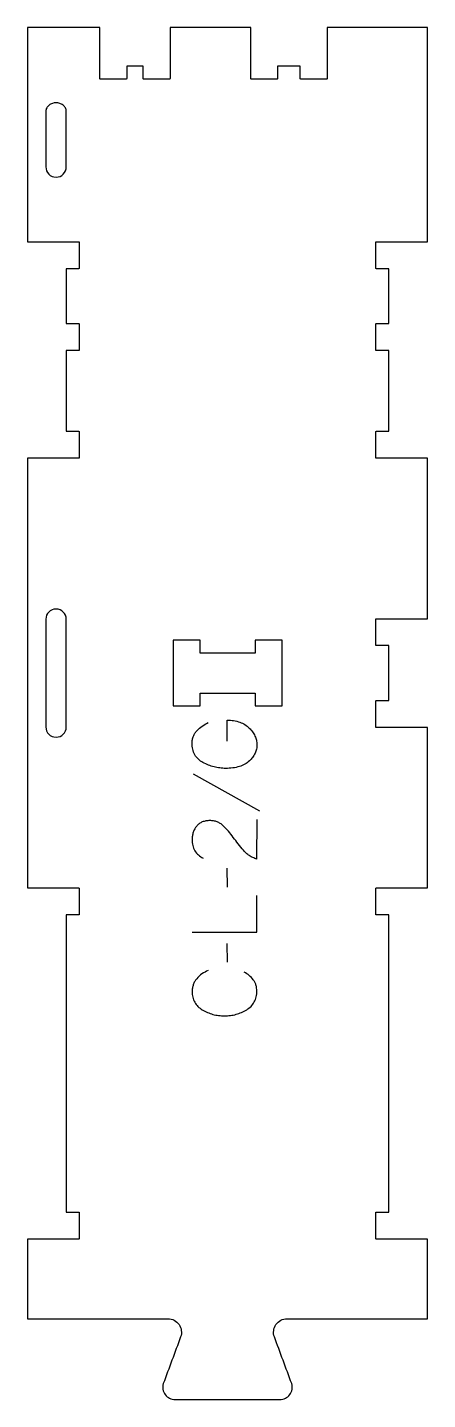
# Model space of a CAD drawing. Extents: x 0 to 186, y 0 to 637.
import ezdxf

# ---------------------------------------------------------------- set-up
doc = ezdxf.new("R2010")
doc.units = 0
for name, color, linetype in [('1_ANYTOOL_1MMDEEP_LABELS_S', 2, 'CONTINUOUS'), ('3_ANYTOOL_CUTTHROUGH_INSID', 4, 'CONTINUOUS'), ('4_ANYTOOL_CUTTHROUGH_OUTSI', 5, 'CONTINUOUS')]:
    doc.layers.add(name, color=color, linetype=linetype)

msp = doc.modelspace()

# ---------------------------------------------------------------- linework, layer by layer
at = {"layer": '1_ANYTOOL_1MMDEEP_LABELS_S'}
for p, q in [((76.825066, 290.460463), (107.596495, 273.274749)), ((92.467924, 246.660463), (92.553638, 237.874749)), ((92.467924, 211.774749), (92.553638, 202.989035))]:
    msp.add_line(p, q, dxfattribs=at)
for points in [[(92.553638, 305.674749), (92.596495, 315.446178, -0.031732), (95.603897, 315.178067, -0.048764), (98.521495, 314.433678, -0.050291), (100.832003, 313.323965, -0.060119), (102.839352, 311.739035, -0.036578), (104.325769, 310.007015, -0.050793), (105.485781, 308.047963, -0.051881), (106.153525, 306.094946, -0.053919), (106.396495, 304.046178, -0.055881), (106.189551, 302.01103, -0.055271), (105.539352, 300.071178, -0.05403), (104.380159, 298.145201, -0.038531), (102.882209, 296.460463, -0.067281), (100.771195, 294.91275, -0.049165), (98.350066, 293.889035, -0.047412), (95.146148, 293.216108, -0.028075), (91.867924, 293.031892, -0.03109), (89.176344, 293.199418, -0.031496), (86.526852, 293.701535, -0.031425), (83.898608, 294.552407, -0.02824), (81.389352, 295.710463, -0.064555), (79.237827, 297.239267, -0.078906), (77.612566, 299.305106, -0.076878), (76.638017, 301.928707, -0.050594), (76.353638, 304.731892, -0.039946), (76.486435, 306.391453, -0.052714), (76.921495, 307.994392, -0.053511), (77.636829, 309.377589, -0.05153), (78.625066, 310.581892, -0.040443), (81.048208, 312.622116, -0.04035), (83.767924, 314.246178)], [(106.310781, 269.246178), (106.267924, 250.946178, -0.034491), (104.520592, 251.608956, -0.037732), (102.887566, 252.51582, -0.037744), (101.41293, 253.655115, -0.03482), (100.117924, 254.996178, -0.00859), (97.719341, 257.955402, -0.008791), (95.425066, 260.996178, 0.020588), (93.191624, 263.815466, 0.025206), (90.710781, 266.417606, 0.046908), (89.409539, 267.438201, 0.051091), (87.935781, 268.185463, 0.050722), (86.287606, 268.634196, 0.041139), (84.582209, 268.774749, 0.039396), (82.774623, 268.632104, 0.058519), (81.035781, 268.142606, 0.060358), (79.628665, 267.352048, 0.061397), (78.453638, 266.246178, 0.048006), (77.531678, 264.890221, 0.045901), (76.878638, 263.385463, 0.045216), (76.476078, 261.645402, 0.034258), (76.353638, 259.860463, 0.055622), (76.647625, 257.225893, 0.079896), (77.628638, 254.781892, 0.080617), (79.294338, 252.812504, 0.060287), (81.453638, 251.374749)], [(83.853638, 199.131892, 0.059291), (80.924221, 197.595731, 0.066881), (78.475066, 195.381892, 0.04529), (77.551189, 194.064906, 0.046757), (76.883995, 192.601535, 0.04633), (76.479664, 190.961622, 0.037303), (76.353638, 189.274749, 0.054828), (76.629223, 186.769109, 0.073548), (77.526852, 184.426535, 0.073729), (79.055085, 182.457213, 0.056205), (81.046495, 180.939035, 0.033355), (83.436371, 179.717865, 0.034965), (85.969709, 178.833678, 0.034911), (88.637716, 178.30365, 0.031589), (91.353638, 178.131892, 0.032085), (94.070267, 178.306395, 0.035383), (96.737566, 178.844392, 0.035431), (99.272724, 179.742881, 0.033598), (101.660781, 180.981892, 0.058628), (103.661666, 182.544093, 0.073381), (105.180424, 184.56582, 0.072539), (106.081478, 187.011793, 0.05208), (106.353638, 189.617606, 0.033243), (106.257702, 191.058981, 0.042283), (105.946495, 192.467606, 0.042766), (105.439406, 193.710303, 0.044269), (104.725066, 194.846178, 0.055485), (102.810166, 196.857973, 0.045948), (100.525066, 198.446178)]]:
    msp.add_lwpolyline(points, format="xyb", dxfattribs=at)
msp.add_lwpolyline([(76.353638, 216.917606), (106.353638, 216.917606), (106.353638, 234.017606)], dxfattribs=at)
at = {"layer": '3_ANYTOOL_CUTTHROUGH_INSID'}
for points in [[(8.5, 572.250179, 1), (18, 572.250179), (18, 597.990527, 0.12263), (17.587875, 599.645618, 0.106401), (16.480762, 600.959794, 0.09127), (14.956608, 601.746842, 0.148392), (11.543392, 601.746842, 0.09127), (10.019238, 600.959794, 0.106401), (8.912125, 599.645618, 0.12263), (8.5, 597.990527)], [(8.5, 362.250179), (8.5, 312.250179, 1), (18, 312.250179), (18, 362.250179, 1)]]:
    msp.add_lwpolyline(points, format="xyb", close=True, dxfattribs=at)
msp.add_lwpolyline([(105.544253, 346.500179), (80.044253, 346.500179), (80.044253, 352.500179), (67.544253, 352.500179), (67.544253, 322.000179), (80.044253, 322.000179), (80.044253, 328.000179), (105.544253, 328.000179), (105.544253, 322.000179), (118.044253, 322.000179), (118.044253, 352.500179), (105.544253, 352.500179)], close=True, dxfattribs=at)
at = {"layer": '4_ANYTOOL_CUTTHROUGH_OUTSI'}
msp.add_lwpolyline([(185.5, 637.000179), (139, 637.000179), (139, 613.250179, -0.414214), (138.75, 613.000179), (126.75, 613.000179, -0.414214), (126.5, 613.250179), (126.5, 619.000179), (116, 619.000179), (116, 613.250179, -0.414214), (115.75, 613.000179), (103.75, 613.000179, -0.414214), (103.5, 613.250179), (103.5, 637.000179), (66.089, 637.000179), (66.089, 613.250179, -0.414214), (65.839, 613.000179), (53.839, 613.000179, -0.414214), (53.589, 613.250179), (53.589, 619.000179), (46, 619.000179), (46, 613.250179, -0.414214), (45.75, 613.000179), (33.75, 613.000179, -0.414214), (33.5, 613.250179), (33.5, 637.000179), (0, 637.000179), (0, 537.500179), (23.75, 537.500179, -0.414214), (24, 537.250179), (24, 525.250179, -0.414214), (23.75, 525.000179), (18, 525.000179), (18, 499.500179), (23.75, 499.500179, -0.414214), (24, 499.250179), (24, 487.250179, -0.414214), (23.75, 487.000179), (18, 487.000179), (18, 449.500179), (23.75, 449.500179, -0.414214), (24, 449.250179), (24, 437.250179, -0.414214), (23.75, 437.000179), (0, 437.000179), (0, 237.500179), (23.75, 237.500179, -0.414214), (24, 237.250179), (24, 225.250179, -0.414214), (23.75, 225.000179), (18, 225.000179), (18, 87.000179), (23.75, 87.000179, -0.414214), (24, 86.750179), (24, 74.750179, -0.414214), (23.75, 74.500179), (0, 74.500179), (0, 37.500179), (65.136954, 37.500179, -0.522099), (70.999663, 29.084274, 0.000005), (62.9844, 7.38769, 0.236335), (63.883421, 2.318105, 0.237079), (68.496607, 0.000456), (117.002691, 0, 0.237079), (121.615874, 2.317649, 0.237104), (122.509963, 7.402166, -0.000005), (114.499895, 29.084372, -0.522094), (120.36264, 37.500179), (185.5, 37.500179), (185.5, 74.500179), (161.75, 74.500179, -0.414214), (161.5, 74.750179), (161.5, 86.750179, -0.414214), (161.75, 87.000179), (167.5, 87.000179), (167.5, 225.000179), (161.75, 225.000179, -0.414214), (161.5, 225.250179), (161.5, 237.250179, -0.414214), (161.75, 237.500179), (185.5, 237.500179), (185.5, 312.000179), (161.75, 312.000179, -0.414214), (161.5, 312.250179), (161.5, 324.250179, -0.414214), (161.75, 324.500179), (167.5, 324.500179), (167.5, 350.000179), (161.75, 350.000179, -0.414214), (161.5, 350.250179), (161.5, 362.250179, -0.414214), (161.75, 362.500179), (185.5, 362.500179), (185.5, 437.000179), (161.75, 437.000179, -0.414214), (161.5, 437.250179), (161.5, 449.250179, -0.414214), (161.75, 449.500179), (167.5, 449.500179), (167.5, 487.000179), (161.75, 487.000179, -0.414214), (161.5, 487.250179), (161.5, 499.250179, -0.414214), (161.75, 499.500179), (167.5, 499.500179), (167.5, 525.000179), (161.75, 525.000179, -0.414214), (161.5, 525.250179), (161.5, 537.250179, -0.414214), (161.75, 537.500179), (185.5, 537.500179)], format="xyb", close=True, dxfattribs=at)

doc.saveas('drawing.dxf')
